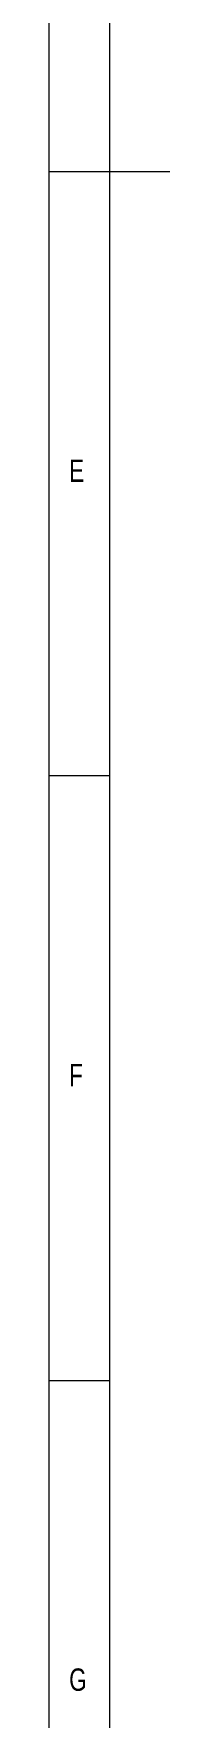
# Model space of a CAD drawing. Header units: millimetres. Extents: x -84 to 500, y -79 to 331.
# Drawn here: x -84.4 to -74.4, y -2.2 to 137 of the extents above; entities that cross this region are included whole.
import ezdxf

# ---------------------------------------------------------------- set-up
doc = ezdxf.new("R2010")
doc.units = ezdxf.units.MM
doc.styles.add('SLDTEXTSTYLE0', font='TXT', dxfattribs={"width": 0.75})

msp = doc.modelspace()

# ---------------------------------------------------------------- linework, layer by layer
at = {"color": 7, "linetype": 'Continuous', "lineweight": 0}
for p, q in [((-84.41, 330.64), (-84.41, -79.36)), ((-79.41, 325.64), (-79.41, -74.36)), ((-84.41, 125.64), (-74.41, 125.64)), ((-79.41, 75.64), (-84.41, 75.64)), ((-84.41, 25.64), (-79.41, 25.64))]:
    msp.add_line(p, q, dxfattribs=at)

# ---------------------------------------------------------------- texts
at = {"color": 7, "linetype": 'Continuous', "lineweight": 0, "char_height": 1.85, "attachment_point": 1, "style": 'SLDTEXTSTYLE0'}
for s, insert in [('E', (-82.74, 101.81)), ('F', (-82.74, 51.81)), ('G', (-82.74, 1.81))]:
    msp.add_mtext(s, dxfattribs=dict(at, insert=insert))

doc.saveas('drawing.dxf')
